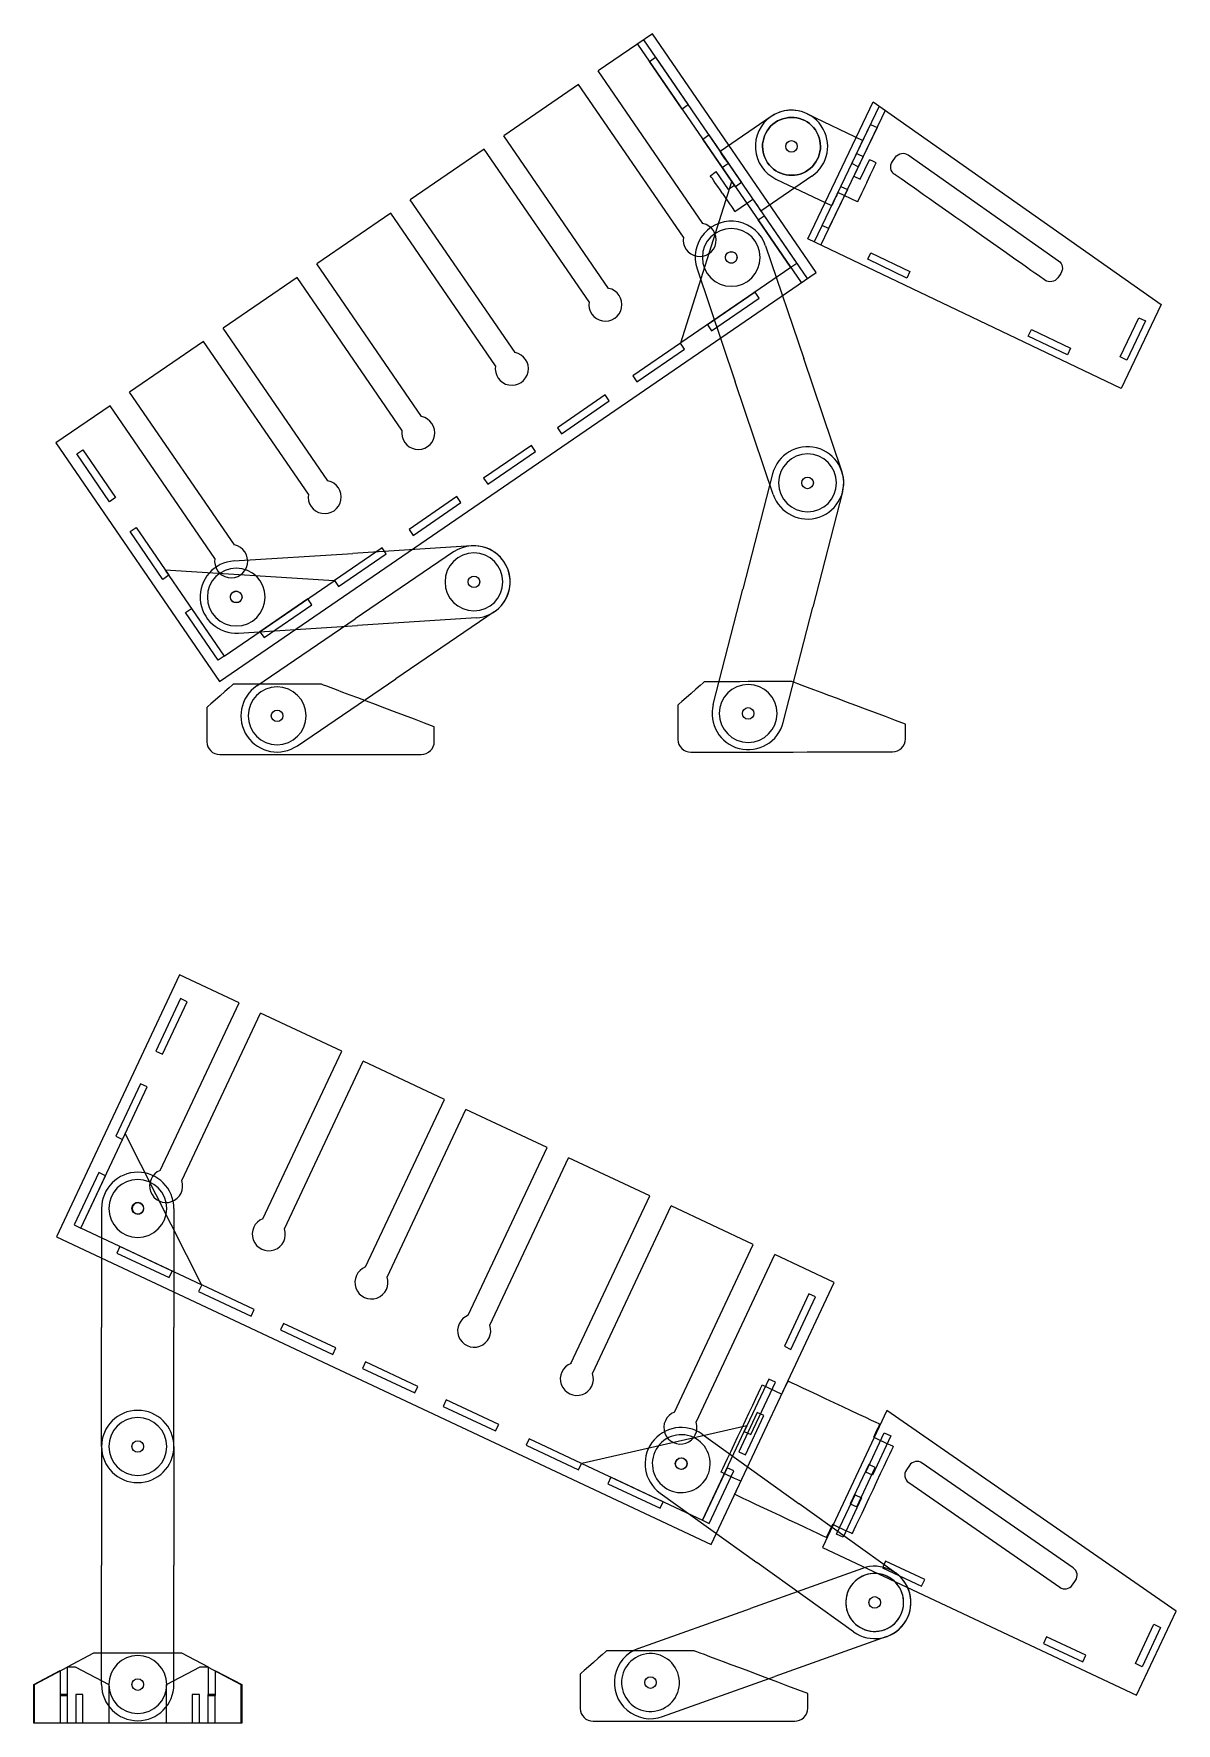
# Model space of a CAD drawing. Header units: centimetres. Extents: x -61 to 115850, y -602 to 46067.
# Drawn here: x 116.7 to 156.2, y -59.7 to -1.3 of the extents above; entities that cross this region are included whole.
import ezdxf

# ---------------------------------------------------------------- set-up
doc = ezdxf.new("R2010")
doc.units = ezdxf.units.CM
doc.header["$MEASUREMENT"] = 0
doc.layers.get('0').update_dxf_attribs({"linetype": 'CONTINUOUS'})
doc.layers.add('CAMADA_1', color=7, linetype='CONTINUOUS')

msp = doc.modelspace()

# ---------------------------------------------------------------- linework, layer by layer
at = {"color": 1}
for centre, start, end in [((139.408, -25.664), 181.11294, 270.43885), ((146.375, -25.651), 270.04274, 0.10726), ((123.128, -25.743), 181.00538, 270.33128), ((130.095, -25.742), 269.93517, 359.9997), ((136.031, -59.158), 181.00538, 270.33128), ((142.997, -59.157), 269.93517, 359.9997)]:
    msp.add_arc(centre, 0.448, start, end, dxfattribs=at)
at = {"layer": 'CAMADA_1', "color": 7}
for p, q in [((138.081, -1.281), (136.208, -2.566)), ((137.566, -1.634), (143.222, -9.881)), ((137.772, -1.493), (143.429, -9.739)), ((143.738, -9.527), (138.081, -1.281)), ((139.827, -7.842), (136.208, -2.566)), ((135.531, -3.03), (132.947, -4.802)), ((139.151, -8.306), (135.531, -3.03)), ((143.425, -4.044), (145.351, -4.966)), ((145.916, -3.784), (143.675, -8.472)), ((146.124, -3.929), (143.9, -8.58)), ((142.178, -4.141), (140.417, -5.349)), ((144.968, -5.767), (145.615, -4.414)), ((145.841, -4.522), (145.194, -5.875)), ((145.615, -4.414), (145.841, -4.522)), ((136.566, -10.079), (132.947, -4.802)), ((132.271, -5.266), (129.714, -7.02)), ((135.89, -10.543), (132.271, -5.266)), ((145.194, -5.875), (144.968, -5.767)), ((145.361, -5.525), (145.038, -6.201)), ((145.263, -6.309), (145.587, -5.632)), ((140.712, -6.663), (140.288, -6.044)), ((140.494, -5.903), (140.918, -6.522)), ((143.593, -6.203), (141.832, -7.411)), ((142.346, -6.3), (144.273, -7.221)), ((145.038, -6.201), (145.263, -6.309)), ((145.194, -5.875), (145.194, -5.875)), ((140.918, -6.522), (140.712, -6.663)), ((143.945, -7.907), (144.592, -6.554)), ((144.817, -6.662), (144.17, -8.015)), ((144.592, -6.554), (144.817, -6.662)), ((129.038, -7.484), (126.481, -9.237)), ((132.657, -12.76), (129.038, -7.484)), ((133.333, -12.296), (129.714, -7.02)), ((144.17, -8.015), (143.945, -7.907)), ((141.99, -8.608), (143.308, -12.506)), ((130.1, -14.514), (126.481, -9.237)), ((123.122, -23.668), (143.738, -9.527)), ((125.805, -9.701), (123.248, -11.455)), ((129.424, -14.978), (125.805, -9.701)), ((139.621, -9.409), (140.939, -13.307)), ((141.629, -10.209), (139.979, -11.34)), ((140.121, -11.546), (141.77, -10.415)), ((141.77, -10.415), (141.629, -10.209)), ((126.867, -16.731), (123.248, -11.455)), ((139.979, -11.34), (140.121, -11.546)), ((140.121, -11.546), (140.121, -11.546)), ((154.243, -12.448), (154.89, -11.095)), ((155.116, -11.203), (154.469, -12.556)), ((154.89, -11.095), (155.116, -11.203)), ((122.572, -11.919), (120.015, -13.673)), ((126.191, -17.195), (122.572, -11.919)), ((139.052, -11.977), (137.402, -13.108)), ((139.052, -11.977), (137.402, -13.108)), ((137.544, -13.314), (139.193, -12.183)), ((137.544, -13.314), (139.193, -12.183)), ((139.193, -12.183), (139.052, -11.977)), ((139.193, -12.183), (139.052, -11.977)), ((144.626, -16.403), (143.308, -12.506)), ((154.469, -12.556), (154.243, -12.448)), ((154.469, -12.556), (154.469, -12.556)), ((137.402, -13.108), (137.544, -13.314)), ((137.402, -13.108), (137.544, -13.314)), ((137.544, -13.314), (137.544, -13.314)), ((137.544, -13.314), (137.544, -13.314)), ((142.257, -17.204), (140.939, -13.307)), ((123.634, -18.949), (120.015, -13.673)), ((136.444, -13.765), (134.795, -14.896)), ((134.936, -15.103), (136.586, -13.971)), ((136.586, -13.971), (136.444, -13.765)), ((119.339, -14.137), (117.465, -15.422)), ((122.958, -19.413), (119.339, -14.137)), ((134.795, -14.896), (134.936, -15.103)), ((134.936, -15.103), (134.936, -15.103)), ((117.465, -15.422), (123.122, -23.668)), ((133.898, -15.512), (132.248, -16.643)), ((132.39, -16.849), (134.039, -15.718)), ((134.039, -15.718), (133.898, -15.512)), ((132.248, -16.643), (132.39, -16.849)), ((132.39, -16.849), (132.39, -16.849)), ((142.231, -16.492), (141.205, -20.476)), ((131.321, -17.279), (129.671, -18.411)), ((129.813, -18.617), (131.462, -17.486)), ((131.462, -17.486), (131.321, -17.279)), ((144.652, -17.116), (143.626, -21.1)), ((129.671, -18.411), (129.813, -18.617)), ((129.813, -18.617), (129.813, -18.617)), ((123.621, -19.501), (127.727, -19.239)), ((128.744, -19.047), (127.094, -20.178)), ((127.236, -20.385), (128.885, -19.253)), ((131.833, -18.977), (127.727, -19.239)), ((131.21, -19.191), (127.808, -21.506)), ((128.885, -19.253), (128.744, -19.047)), ((127.094, -20.178), (127.236, -20.385)), ((127.236, -20.385), (127.236, -20.385)), ((126.167, -20.815), (124.517, -21.946)), ((124.659, -22.152), (126.308, -21.021)), ((126.308, -21.021), (126.167, -20.815)), ((140.178, -24.461), (141.205, -20.476)), ((124.407, -23.821), (127.808, -21.506)), ((131.993, -21.472), (127.886, -21.734)), ((132.616, -21.258), (129.215, -23.573)), ((142.599, -25.084), (143.626, -21.1)), ((123.78, -21.996), (127.886, -21.734)), ((124.517, -21.946), (124.659, -22.152)), ((124.659, -22.152), (124.659, -22.152)), ((125.814, -25.888), (129.215, -23.573)), ((121.073, -40.569), (123.795, -34.778)), ((121.816, -40.918), (124.537, -35.127)), ((124.622, -42.237), (127.343, -36.446)), ((125.364, -42.585), (128.085, -36.795)), ((128.17, -43.904), (130.891, -38.113)), ((128.912, -44.253), (131.633, -38.462)), ((131.718, -45.571), (134.439, -39.78)), ((132.46, -45.92), (135.182, -40.129)), ((135.266, -47.239), (137.987, -41.448)), ((119.045, -41.881), (119.045, -45.995)), ((121.545, -41.881), (121.545, -45.995)), ((136.009, -47.588), (138.73, -41.797)), ((138.845, -48.92), (141.566, -43.13)), ((139.587, -49.269), (142.309, -43.478)), ((119.045, -50.11), (119.045, -45.995)), ((121.545, -50.11), (121.545, -45.995)), ((141.703, -48.933), (141.065, -50.291)), ((141.291, -50.397), (141.929, -49.039)), ((141.929, -49.039), (141.703, -48.933)), ((119.045, -50.11), (119.045, -54.224)), ((121.545, -50.11), (121.545, -54.224)), ((139.804, -49.688), (143.147, -52.086)), ((141.065, -50.291), (141.291, -50.397)), ((141.065, -50.291), (141.065, -50.291)), ((145.555, -50.729), (144.917, -52.086)), ((145.782, -50.835), (145.555, -50.729)), ((145.144, -52.192), (145.782, -50.835)), ((138.347, -51.719), (141.69, -54.118)), ((146.49, -54.485), (143.147, -52.086)), ((144.917, -52.086), (145.144, -52.192)), ((144.917, -52.086), (144.917, -52.086)), ((119.045, -58.338), (119.045, -54.224)), ((121.545, -58.338), (121.545, -54.224)), ((145.033, -56.516), (141.69, -54.118)), ((145.341, -54.323), (141.467, -55.708)), ((137.592, -57.092), (141.467, -55.708)), ((146.182, -56.678), (142.308, -58.062)), ((138.433, -59.447), (142.308, -58.062))]:
    msp.add_line(p, q, dxfattribs=at)
for points in [[(123.795, -34.778), (121.738, -33.812), (117.485, -42.863), (140.112, -53.495), (144.365, -44.445), (142.309, -43.478)], [(127.343, -36.446), (124.537, -35.127)], [(130.891, -38.113), (128.085, -36.795)], [(134.439, -39.78), (131.633, -38.462)], [(137.987, -41.448), (135.182, -40.129)], [(141.566, -43.13), (138.73, -41.797)]]:
    msp.add_lwpolyline(points, dxfattribs=at)
for points in [[(119.571, -43.422), (121.381, -44.273), (121.487, -44.046), (119.677, -43.196), (119.571, -43.422)], [(122.399, -44.751), (124.209, -45.602), (124.315, -45.375), (122.505, -44.525), (122.399, -44.751)], [(125.227, -46.08), (127.037, -46.931), (127.144, -46.704), (125.334, -45.854), (125.227, -46.08)], [(128.056, -47.409), (129.866, -48.26), (129.972, -48.033), (128.162, -47.183), (128.056, -47.409)], [(130.85, -48.722), (132.661, -49.573), (132.767, -49.347), (130.957, -48.496), (130.85, -48.722)], [(133.712, -50.067), (135.522, -50.918), (135.629, -50.692), (133.818, -49.841), (133.712, -50.067)], [(145.68, -51.101), (145.453, -50.994), (146.091, -49.637), (146.318, -49.743), (145.68, -51.101)], [(136.54, -51.396), (138.351, -52.247), (138.457, -52.021), (136.647, -51.17), (136.54, -51.396)], [(144.671, -53.248), (144.445, -53.142), (145.082, -51.784), (145.309, -51.89), (144.671, -53.248)], [(155, -57.72), (154.773, -57.613), (155.411, -56.256), (155.638, -56.362), (155, -57.72)]]:
    msp.add_lwpolyline(points, close=True, dxfattribs=at)
for centre in [(142.886, -5.172), (142.886, -5.172), (142.886, -5.172), (142.886, -5.172), (140.805, -9.009), (143.441, -16.804), (143.441, -16.804), (131.913, -20.225), (131.913, -20.225), (123.701, -20.748), (125.111, -24.855), (125.111, -24.855), (141.389, -24.772), (141.389, -24.772), (120.295, -41.881), (120.295, -50.11), (139.071, -50.701), (139.076, -50.703), (145.762, -55.5), (120.295, -58.338), (138.013, -58.269)]:
    msp.add_circle(centre, 0.2, dxfattribs=at)
for centre, radius, start, end in [((142.886, -5.172), 1.25, 64.44703, 244.44703), ((142.886, -5.172), 1.25, 304.44703, 124.44703), ((139.714, -8.403), 0.572, 170.24312, 78.65093), ((140.805, -9.009), 1.25, 18.68288, 198.68288), ((136.454, -10.64), 0.572, 170.24312, 78.65093), ((133.221, -12.857), 0.572, 170.24312, 78.65093), ((129.988, -15.075), 0.572, 170.24312, 78.65093), ((143.441, -16.804), 1.25, 345.55586, 165.55586), ((126.755, -17.292), 0.572, 170.24312, 78.65093), ((143.441, -16.804), 1.25, 198.68288, 18.68288), ((123.522, -19.51), 0.572, 170.24312, 78.65093), ((131.913, -20.225), 1.25, 304.24132, 124.24132), ((131.913, -20.225), 1.25, 273.64698, 93.64698), ((123.701, -20.748), 1.25, 93.64698, 273.64698), ((125.111, -24.855), 1.25, 124.24132, 304.24132), ((141.389, -24.772), 1.25, 165.55586, 345.55586), ((120.295, -41.881), 1.25, 0, 180), ((121.275, -41.105), 0.572, 110.62671, 19.03452), ((124.823, -42.772), 0.572, 110.62671, 19.03452), ((128.371, -44.439), 0.572, 110.62671, 19.03452), ((131.92, -46.107), 0.572, 110.62671, 19.03452), ((135.468, -47.774), 0.572, 110.62671, 19.03452), ((120.295, -50.11), 1.25, 0, 180), ((139.047, -49.456), 0.572, 110.62671, 19.03452), ((139.076, -50.703), 1.25, 54.34082, 234.34082), ((120.295, -50.11), 1.25, 180, 0), ((145.762, -55.5), 1.25, 289.66385, 109.66385), ((145.762, -55.5), 1.25, 234.34082, 54.34082), ((138.013, -58.269), 1.25, 109.66385, 289.66385), ((120.295, -58.338), 1.25, 180, 0)]:
    msp.add_arc(centre, radius, start, end, dxfattribs=at)
at = {"layer": 'CAMADA_1', "color": 1}
for centre, major_axis in [((142.886, -5.172), (0.825, 0.566)), ((140.805, -9.009), (-0.113, 0.165)), ((120.295, -58.338), (0, 0.2))]:
    msp.add_ellipse(centre, major_axis=major_axis, ratio=1, dxfattribs=at)
at = {"layer": 'CAMADA_1', "color": 1, "extrusion": (0, 0, -1)}
for centre, major_axis in [((142.886, -5.172), (-0.825, -0.566)), ((140.805, -9.009), (-1, 0)), ((143.441, -16.804), (-1, 0)), ((131.913, -20.225), (-1, 0)), ((123.701, -20.748), (-1, 0)), ((125.111, -24.855), (-1, 0)), ((141.389, -24.772), (-1, 0)), ((120.295, -41.881), (-1, 0)), ((120.295, -50.11), (-1, 0)), ((120.295, -50.11), (-1, 0)), ((139.076, -50.703), (-0.583, -0.812)), ((145.762, -55.5), (-0.583, -0.812)), ((145.762, -55.5), (-0.337, 0.942)), ((138.013, -58.269), (-0.337, 0.942)), ((120.295, -58.338), (-1, 0))]:
    msp.add_ellipse(centre, major_axis=major_axis, ratio=1, dxfattribs=at)
at = {"layer": 'CAMADA_1', "color": 7}
for centre, major_axis in [((140.805, -9.009), (-0.113, 0.165)), ((123.694, -20.746), (-0.113, 0.165)), ((120.296, -41.879), (0.085, 0.181)), ((139.076, -50.703), (0.085, 0.181)), ((139.076, -50.703), (0.085, 0.181))]:
    msp.add_ellipse(centre, major_axis=major_axis, ratio=1, dxfattribs=at)
at = {"layer": 'CAMADA_1', "color": 7, "extrusion": (0, 0, -1)}
msp.add_ellipse((120.301, -41.881), major_axis=(0.085, 0.181), ratio=1, dxfattribs=at)
at = {"layer": 'CAMADA_1', "color": 7}
for points, knots in [([(137.977, -2.233), (137.977, -2.233), (137.977, -2.233), (138.183, -2.091), (138.183, -2.091)], [0.2, 0.2, 0.2, 0.2, 0.2, 0.4, 0.4, 0.4, 0.4]), ([(138.183, -2.091), (138.183, -2.091), (138.183, -2.091), (139.314, -3.741), (139.314, -3.741)], [0.4, 0.4, 0.4, 0.4, 0.4, 0.6, 0.6, 0.6, 0.6]), ([(139.314, -3.741), (139.314, -3.741), (139.314, -3.741), (139.108, -3.882), (139.108, -3.882)], [0.6, 0.6, 0.6, 0.6, 0.6, 1, 1, 1, 1]), ([(143.449, -8.364), (143.449, -8.364), (143.449, -8.364), (145.709, -3.638), (145.709, -3.638)], [0.6, 0.6, 0.6, 0.6, 0.6, 1, 1, 1, 1]), ([(139.818, -4.918), (139.818, -4.918), (139.818, -4.918), (140.025, -4.777), (140.025, -4.777)], [0.2, 0.2, 0.2, 0.2, 0.2, 0.4, 0.4, 0.4, 0.4]), ([(140.025, -4.777), (140.025, -4.777), (140.025, -4.777), (141.156, -6.426), (141.156, -6.426)], [0.4, 0.4, 0.4, 0.4, 0.4, 0.6, 0.6, 0.6, 0.6]), ([(145.136, -5.417), (145.136, -5.417), (145.136, -5.417), (145.238, -5.203), (145.351, -4.966)], [0.07692308, 0.07692308, 0.07692308, 0.07692308, 0.07692309, 0.1111587, 0.1111587, 0.1111587, 0.1111587]), ([(140.7, -5.762), (140.7, -5.762), (140.7, -5.762), (140.566, -5.566), (140.417, -5.349)], [0.07692308, 0.07692308, 0.07692308, 0.07692308, 0.07692309, 0.1111587, 0.1111587, 0.1111587, 0.1111587]), ([(146.448, -6.139), (146.448, -6.139), (146.306, -6.039), (146.271, -5.84), (146.372, -5.697)], [0.5555556, 0.5555556, 0.5555556, 0.5555556, 0.5555556, 0.6666667, 0.6666667, 0.6666667, 0.6666667]), ([(146.372, -5.697), (146.372, -5.697), (146.372, -5.697), (146.478, -5.546), (146.478, -5.546)], [0.6666667, 0.6666667, 0.6666667, 0.6666667, 0.6666667, 0.7777778, 0.7777778, 0.7777778, 0.7777778]), ([(146.478, -5.546), (146.478, -5.546), (146.579, -5.403), (146.778, -5.368), (146.921, -5.469)], [0.7777778, 0.7777778, 0.7777778, 0.7777778, 0.7777778, 1, 1, 1, 1]), ([(151.641, -9.794), (151.641, -9.794), (151.641, -9.794), (146.448, -6.139), (146.448, -6.139)], [0.4444444, 0.4444444, 0.4444444, 0.4444444, 0.4444445, 0.5555556, 0.5555556, 0.5555556, 0.5555556]), ([(141.156, -6.426), (141.156, -6.426), (141.156, -6.426), (140.95, -6.567), (140.95, -6.567)], [0.6, 0.6, 0.6, 0.6, 0.6, 1, 1, 1, 1]), ([(141.549, -6.999), (141.549, -6.999), (141.549, -6.999), (141.7, -7.219), (141.832, -7.411)], [0.07692308, 0.07692308, 0.07692308, 0.07692308, 0.07692309, 0.12047301, 0.12047301, 0.12047301, 0.12047301]), ([(144.489, -6.77), (144.489, -6.77), (144.489, -6.77), (144.373, -7.011), (144.273, -7.221)], [0.07692308, 0.07692308, 0.07692308, 0.07692308, 0.07692309, 0.12047301, 0.12047301, 0.12047301, 0.12047301]), ([(141.735, -7.712), (141.735, -7.712), (141.735, -7.712), (141.941, -7.571), (141.941, -7.571)], [0.2, 0.2, 0.2, 0.2, 0.2, 0.4, 0.4, 0.4, 0.4]), ([(141.941, -7.571), (141.941, -7.571), (141.941, -7.571), (143.072, -9.22), (143.072, -9.22)], [0.4, 0.4, 0.4, 0.4, 0.4, 0.6, 0.6, 0.6, 0.6]), ([(154.276, -13.54), (154.276, -13.54), (154.276, -13.54), (143.449, -8.364), (143.449, -8.364)], [0.4, 0.4, 0.4, 0.4, 0.4, 0.6, 0.6, 0.6, 0.6]), ([(143.072, -9.22), (143.072, -9.22), (143.072, -9.22), (142.866, -9.361), (142.866, -9.361)], [0.6, 0.6, 0.6, 0.6, 0.6, 1, 1, 1, 1]), ([(146.872, -9.723), (146.872, -9.723), (146.872, -9.723), (145.519, -9.076), (145.519, -9.076)], [0.6, 0.6, 0.6, 0.6, 0.6, 1, 1, 1, 1]), ([(145.627, -8.851), (145.627, -8.851), (145.627, -8.851), (146.98, -9.498), (146.98, -9.498)], [0.2, 0.2, 0.2, 0.2, 0.2, 0.4, 0.4, 0.4, 0.4]), ([(152.113, -9.123), (152.113, -9.123), (152.256, -9.224), (152.291, -9.423), (152.19, -9.566)], [0.1111111, 0.1111111, 0.1111111, 0.1111111, 0.1111111, 0.2222222, 0.2222222, 0.2222222, 0.2222222]), ([(146.98, -9.498), (146.98, -9.498), (146.98, -9.498), (146.872, -9.723), (146.872, -9.723)], [0.4, 0.4, 0.4, 0.4, 0.4, 0.6, 0.6, 0.6, 0.6]), ([(152.084, -9.717), (152.084, -9.717), (151.983, -9.86), (151.784, -9.895), (151.641, -9.794)], [0.3333333, 0.3333333, 0.3333333, 0.3333333, 0.3333333, 0.4444444, 0.4444444, 0.4444444, 0.4444444]), ([(152.19, -9.566), (152.19, -9.566), (152.19, -9.566), (152.084, -9.717), (152.084, -9.717)], [0.2222222, 0.2222222, 0.2222222, 0.2222222, 0.2222222, 0.3333333, 0.3333333, 0.3333333, 0.3333333]), ([(155.662, -10.64), (155.662, -10.64), (155.662, -10.64), (154.276, -13.54), (154.276, -13.54)], [0.2, 0.2, 0.2, 0.2, 0.2, 0.4, 0.4, 0.4, 0.4]), ([(151.176, -11.504), (151.176, -11.504), (151.176, -11.504), (152.53, -12.151), (152.53, -12.151)], [0.2, 0.2, 0.2, 0.2, 0.2, 0.4, 0.4, 0.4, 0.4]), ([(152.422, -12.377), (152.422, -12.377), (152.422, -12.377), (151.069, -11.73), (151.069, -11.73)], [0.6, 0.6, 0.6, 0.6, 0.6, 1, 1, 1, 1]), ([(152.53, -12.151), (152.53, -12.151), (152.53, -12.151), (152.422, -12.377), (152.422, -12.377)], [0.4, 0.4, 0.4, 0.4, 0.4, 0.6, 0.6, 0.6, 0.6]), ([(118.189, -15.804), (118.189, -15.804), (118.189, -15.804), (118.395, -15.663), (118.395, -15.663)], [0.2, 0.2, 0.2, 0.2, 0.2, 0.4, 0.4, 0.4, 0.4]), ([(118.395, -15.663), (118.395, -15.663), (118.395, -15.663), (119.527, -17.312), (119.527, -17.312)], [0.4, 0.4, 0.4, 0.4, 0.4, 0.6, 0.6, 0.6, 0.6]), ([(119.527, -17.312), (119.527, -17.312), (119.527, -17.312), (119.32, -17.453), (119.32, -17.453)], [0.6, 0.6, 0.6, 0.6, 0.6, 1, 1, 1, 1]), ([(120.031, -18.489), (120.031, -18.489), (120.031, -18.489), (120.237, -18.348), (120.237, -18.348)], [0.2, 0.2, 0.2, 0.2, 0.2, 0.4, 0.4, 0.4, 0.4]), ([(120.237, -18.348), (120.237, -18.348), (120.237, -18.348), (121.368, -19.997), (121.368, -19.997)], [0.4, 0.4, 0.4, 0.4, 0.4, 0.6, 0.6, 0.6, 0.6]), ([(121.368, -19.997), (121.368, -19.997), (121.368, -19.997), (121.162, -20.139), (121.162, -20.139)], [0.6, 0.6, 0.6, 0.6, 0.6, 1, 1, 1, 1]), ([(121.947, -21.283), (121.947, -21.283), (121.947, -21.283), (122.154, -21.142), (122.154, -21.142)], [0.2, 0.2, 0.2, 0.2, 0.2, 0.4, 0.4, 0.4, 0.4]), ([(122.154, -21.142), (122.154, -21.142), (122.154, -21.142), (123.285, -22.791), (123.285, -22.791)], [0.4, 0.4, 0.4, 0.4, 0.4, 0.6, 0.6, 0.6, 0.6]), ([(123.285, -22.791), (123.285, -22.791), (123.285, -22.791), (123.079, -22.933), (123.079, -22.933)], [0.6, 0.6, 0.6, 0.6, 0.6, 1, 1, 1, 1]), ([(120.924, -36.44), (120.924, -36.44), (121.775, -34.63), (121.775, -34.63), (121.775, -34.63), (121.775, -34.63), (122.001, -34.737), (122.001, -34.737), (122.001, -34.737), (122.001, -34.737), (121.15, -36.547), (121.15, -36.547), (121.15, -36.547), (121.15, -36.547), (120.924, -36.44), (120.924, -36.44)], [0, 0, 0, 0, 0.2, 0.2, 0.2, 0.2, 0.4, 0.4, 0.4, 0.4, 0.6, 0.6, 0.6, 0.6, 1, 1, 1, 1]), ([(119.539, -39.387), (119.539, -39.387), (120.39, -37.577), (120.39, -37.577), (120.39, -37.577), (120.39, -37.577), (120.616, -37.683), (120.616, -37.683), (120.616, -37.683), (120.616, -37.683), (119.766, -39.494), (119.766, -39.494), (119.766, -39.494), (119.766, -39.494), (119.539, -39.387), (119.539, -39.387)], [0, 0, 0, 0, 0.2, 0.2, 0.2, 0.2, 0.4, 0.4, 0.4, 0.4, 0.6, 0.6, 0.6, 0.6, 1, 1, 1, 1]), ([(118.325, -42.56), (118.325, -42.56), (122.495, -44.52), (122.495, -44.52), (122.495, -44.52), (122.495, -44.52), (119.858, -39.298), (119.858, -39.298), (119.858, -39.298), (119.858, -39.298), (118.325, -42.56), (118.325, -42.56)], [0, 0, 0, 0, 0.25, 0.25, 0.25, 0.25, 0.5, 0.5, 0.5, 0.5, 1, 1, 1, 1]), ([(118.098, -42.454), (118.098, -42.454), (118.949, -40.644), (118.949, -40.644), (118.949, -40.644), (118.949, -40.644), (119.175, -40.75), (119.175, -40.75), (119.175, -40.75), (119.175, -40.75), (118.325, -42.56), (118.325, -42.56), (118.325, -42.56), (118.325, -42.56), (118.098, -42.454), (118.098, -42.454)], [0, 0, 0, 0, 0.2, 0.2, 0.2, 0.2, 0.4, 0.4, 0.4, 0.4, 0.6, 0.6, 0.6, 0.6, 1, 1, 1, 1]), ([(142.64, -46.646), (142.64, -46.646), (143.49, -44.836), (143.49, -44.836), (143.49, -44.836), (143.49, -44.836), (143.717, -44.942), (143.717, -44.942), (143.717, -44.942), (143.717, -44.942), (142.866, -46.752), (142.866, -46.752), (142.866, -46.752), (142.866, -46.752), (142.64, -46.646), (142.64, -46.646)], [0, 0, 0, 0, 0.2, 0.2, 0.2, 0.2, 0.4, 0.4, 0.4, 0.4, 0.6, 0.6, 0.6, 0.6, 1, 1, 1, 1]), ([(141.255, -49.593), (141.255, -49.593), (142.106, -47.783), (142.106, -47.783), (142.106, -47.783), (142.106, -47.783), (142.332, -47.889), (142.332, -47.889), (142.332, -47.889), (142.332, -47.889), (141.481, -49.699), (141.481, -49.699), (141.481, -49.699), (141.481, -49.699), (141.255, -49.593), (141.255, -49.593)], [0, 0, 0, 0, 0.2, 0.2, 0.2, 0.2, 0.4, 0.4, 0.4, 0.4, 0.6, 0.6, 0.6, 0.6, 1, 1, 1, 1]), ([(142.554, -48.298), (142.554, -48.298), (142.554, -48.298), (142.767, -47.845), (142.767, -47.845)], [0.07692308, 0.07692308, 0.07692308, 0.07692308, 0.07692309, 0.15384615, 0.15384615, 0.15384615, 0.15384615]), ([(142.767, -47.845), (142.767, -47.845), (142.767, -47.845), (145.934, -49.334), (145.934, -49.334)], [0.15384615, 0.15384615, 0.15384615, 0.15384615, 0.15384616, 0.23076923, 0.23076923, 0.23076923, 0.23076923]), ([(140.457, -50.996), (140.457, -50.996), (140.457, -50.996), (141.875, -47.979), (141.875, -47.979)], [0.8461538, 0.8461538, 0.8461538, 0.8461538, 0.8461539, 1, 1, 1, 1]), ([(146.18, -48.86), (146.18, -48.86), (156.18, -55.796), (156.18, -55.796), (156.18, -55.796), (156.18, -55.796), (154.813, -58.705), (154.813, -58.705), (154.813, -58.705), (154.813, -58.705), (143.952, -53.601), (143.952, -53.601), (143.952, -53.601), (143.952, -53.601), (146.18, -48.86), (146.18, -48.86)], [0, 0, 0, 0, 0.2, 0.2, 0.2, 0.2, 0.4, 0.4, 0.4, 0.4, 0.6, 0.6, 0.6, 0.6, 1, 1, 1, 1]), ([(139.814, -52.659), (139.814, -52.659), (135.644, -50.699), (135.644, -50.699), (135.644, -50.699), (135.644, -50.699), (141.348, -49.396), (141.348, -49.396), (141.348, -49.396), (141.348, -49.396), (139.814, -52.659), (139.814, -52.659)], [0, 0, 0, 0, 0.25, 0.25, 0.25, 0.25, 0.5, 0.5, 0.5, 0.5, 1, 1, 1, 1]), ([(145.934, -49.334), (145.934, -49.334), (145.934, -49.334), (145.722, -49.786), (145.722, -49.786)], [0.23076923, 0.23076923, 0.23076923, 0.23076923, 0.23076924, 0.30769231, 0.30769231, 0.30769231, 0.30769231]), ([(146.401, -50.105), (146.401, -50.105), (146.401, -50.105), (144.983, -53.123), (144.983, -53.123)], [0.38461538, 0.38461538, 0.38461538, 0.38461538, 0.38461539, 0.46153846, 0.46153846, 0.46153846, 0.46153846]), ([(145.722, -49.786), (145.722, -49.786), (145.722, -49.786), (146.401, -50.105), (146.401, -50.105)], [0.30769231, 0.30769231, 0.30769231, 0.30769231, 0.30769232, 0.38461538, 0.38461538, 0.38461538, 0.38461538]), ([(147.404, -50.683), (147.404, -50.683), (152.621, -54.303), (152.621, -54.303), (152.621, -54.303), (152.765, -54.402), (152.801, -54.601), (152.701, -54.745), (152.701, -54.745), (152.701, -54.745), (152.595, -54.897), (152.595, -54.897), (152.595, -54.897), (152.496, -55.04), (152.297, -55.076), (152.154, -54.977), (152.154, -54.977), (152.154, -54.977), (146.936, -51.357), (146.936, -51.357), (146.936, -51.357), (146.793, -51.257), (146.757, -51.058), (146.856, -50.915), (146.856, -50.915), (146.856, -50.915), (146.962, -50.763), (146.962, -50.763), (146.962, -50.763), (147.062, -50.619), (147.26, -50.583), (147.404, -50.683)], [0, 0, 0, 0, 0.111111, 0.111111, 0.111111, 0.111111, 0.222222, 0.222222, 0.222222, 0.222222, 0.333333, 0.333333, 0.333333, 0.333333, 0.444444, 0.444444, 0.444444, 0.444444, 0.555556, 0.555556, 0.555556, 0.555556, 0.666667, 0.666667, 0.666667, 0.666667, 0.777778, 0.777778, 0.777778, 0.777778, 1, 1, 1, 1]), ([(139.814, -52.66), (139.814, -52.66), (140.665, -50.849), (140.665, -50.849), (140.665, -50.849), (140.665, -50.849), (140.891, -50.956), (140.891, -50.956), (140.891, -50.956), (140.891, -50.956), (140.04, -52.766), (140.04, -52.766), (140.04, -52.766), (140.04, -52.766), (139.814, -52.66), (139.814, -52.66)], [0, 0, 0, 0, 0.2, 0.2, 0.2, 0.2, 0.4, 0.4, 0.4, 0.4, 0.6, 0.6, 0.6, 0.6, 1, 1, 1, 1]), ([(141.136, -51.315), (141.136, -51.315), (141.136, -51.315), (140.457, -50.996), (140.457, -50.996)], [0.76923077, 0.76923077, 0.76923077, 0.76923077, 0.76923078, 0.84615385, 0.84615385, 0.84615385, 0.84615385]), ([(140.924, -51.768), (140.924, -51.768), (140.924, -51.768), (141.136, -51.315), (141.136, -51.315)], [0.69230769, 0.69230769, 0.69230769, 0.69230769, 0.6923077, 0.76923077, 0.76923077, 0.76923077, 0.76923077]), ([(144.091, -53.256), (144.091, -53.256), (144.091, -53.256), (140.924, -51.768), (140.924, -51.768)], [0.61538462, 0.61538462, 0.61538462, 0.61538462, 0.61538463, 0.69230769, 0.69230769, 0.69230769, 0.69230769]), ([(144.304, -52.804), (144.304, -52.804), (144.304, -52.804), (144.091, -53.256), (144.091, -53.256)], [0.53846154, 0.53846154, 0.53846154, 0.53846154, 0.53846155, 0.61538462, 0.61538462, 0.61538462, 0.61538462]), ([(144.983, -53.123), (144.983, -53.123), (144.983, -53.123), (144.304, -52.804), (144.304, -52.804)], [0.46153846, 0.46153846, 0.46153846, 0.46153846, 0.46153847, 0.53846154, 0.53846154, 0.53846154, 0.53846154]), ([(146.026, -54.3), (146.026, -54.3), (146.133, -54.074), (146.133, -54.074), (146.133, -54.074), (146.133, -54.074), (147.49, -54.711), (147.49, -54.711), (147.49, -54.711), (147.49, -54.711), (147.384, -54.938), (147.384, -54.938), (147.384, -54.938), (147.384, -54.938), (146.026, -54.3), (146.026, -54.3)], [0, 0, 0, 0, 0.2, 0.2, 0.2, 0.2, 0.4, 0.4, 0.4, 0.4, 0.6, 0.6, 0.6, 0.6, 1, 1, 1, 1]), ([(151.594, -56.916), (151.594, -56.916), (151.7, -56.69), (151.7, -56.69), (151.7, -56.69), (151.7, -56.69), (153.058, -57.328), (153.058, -57.328), (153.058, -57.328), (153.058, -57.328), (152.951, -57.554), (152.951, -57.554), (152.951, -57.554), (152.951, -57.554), (151.594, -56.916), (151.594, -56.916)], [0, 0, 0, 0, 0.2, 0.2, 0.2, 0.2, 0.4, 0.4, 0.4, 0.4, 0.6, 0.6, 0.6, 0.6, 1, 1, 1, 1]), ([(116.724, -59.67), (116.724, -59.67), (117.613, -59.67), (117.613, -59.67), (117.613, -59.67), (117.613, -59.67), (117.613, -58.677), (117.613, -58.677), (117.613, -58.677), (117.613, -58.677), (117.863, -58.677), (117.863, -58.677), (117.863, -58.677), (117.863, -58.677), (117.863, -59.67), (117.863, -59.67), (117.863, -59.67), (117.863, -59.67), (118.153, -59.67), (118.153, -59.67), (118.153, -59.67), (118.153, -59.67), (118.153, -58.677), (118.153, -58.677), (118.153, -58.677), (118.153, -58.677), (118.403, -58.677), (118.403, -58.677), (118.403, -58.677), (118.403, -58.677), (118.403, -59.67), (118.403, -59.67), (118.403, -59.67), (118.403, -59.67), (119.291, -59.67), (119.291, -59.67), (119.291, -59.67), (119.291, -59.67), (119.291, -58.334), (119.291, -58.334), (119.291, -58.334), (119.291, -58.334), (118.133, -57.723), (118.133, -57.723), (118.133, -57.723), (118.133, -57.723), (117.883, -57.723), (117.883, -57.723), (117.883, -57.723), (117.883, -57.723), (116.724, -58.334), (116.724, -58.334), (116.724, -58.334), (116.724, -58.334), (116.724, -59.67), (116.724, -59.67)], [0, 0, 0, 0, 0.066667, 0.066667, 0.066667, 0.066667, 0.133333, 0.133333, 0.133333, 0.133333, 0.2, 0.2, 0.2, 0.2, 0.266667, 0.266667, 0.266667, 0.266667, 0.333333, 0.333333, 0.333333, 0.333333, 0.4, 0.4, 0.4, 0.4, 0.466667, 0.466667, 0.466667, 0.466667, 0.533333, 0.533333, 0.533333, 0.533333, 0.6, 0.6, 0.6, 0.6, 0.666667, 0.666667, 0.666667, 0.666667, 0.733333, 0.733333, 0.733333, 0.733333, 0.8, 0.8, 0.8, 0.8, 0.866667, 0.866667, 0.866667, 0.866667, 1, 1, 1, 1]), ([(121.291, -59.671), (121.291, -59.671), (122.18, -59.671), (122.18, -59.671), (122.18, -59.671), (122.18, -59.671), (122.18, -58.677), (122.18, -58.677), (122.18, -58.677), (122.18, -58.677), (122.43, -58.677), (122.43, -58.677), (122.43, -58.677), (122.43, -58.677), (122.43, -59.671), (122.43, -59.671), (122.43, -59.671), (122.43, -59.671), (122.72, -59.671), (122.72, -59.671), (122.72, -59.671), (122.72, -59.671), (122.72, -58.677), (122.72, -58.677), (122.72, -58.677), (122.72, -58.677), (122.97, -58.677), (122.97, -58.677), (122.97, -58.677), (122.97, -58.677), (122.97, -59.671), (122.97, -59.671), (122.97, -59.671), (122.97, -59.671), (123.858, -59.671), (123.858, -59.671), (123.858, -59.671), (123.858, -59.671), (123.858, -58.334), (123.858, -58.334), (123.858, -58.334), (123.858, -58.334), (122.7, -57.723), (122.7, -57.723), (122.7, -57.723), (122.7, -57.723), (122.45, -57.723), (122.45, -57.723), (122.45, -57.723), (122.45, -57.723), (121.291, -58.334), (121.291, -58.334), (121.291, -58.334), (121.291, -58.334), (121.291, -59.671), (121.291, -59.671)], [0, 0, 0, 0, 0.066667, 0.066667, 0.066667, 0.066667, 0.133333, 0.133333, 0.133333, 0.133333, 0.2, 0.2, 0.2, 0.2, 0.266667, 0.266667, 0.266667, 0.266667, 0.333333, 0.333333, 0.333333, 0.333333, 0.4, 0.4, 0.4, 0.4, 0.466667, 0.466667, 0.466667, 0.466667, 0.533333, 0.533333, 0.533333, 0.533333, 0.6, 0.6, 0.6, 0.6, 0.666667, 0.666667, 0.666667, 0.666667, 0.733333, 0.733333, 0.733333, 0.733333, 0.8, 0.8, 0.8, 0.8, 0.866667, 0.866667, 0.866667, 0.866667, 1, 1, 1, 1])]:
    msp.add_open_spline(points, degree=3, knots=knots, dxfattribs=at)
for points in [[(139.108, -3.882), (139.108, -3.882), (137.977, -2.233), (137.977, -2.233)], [(145.709, -3.638), (145.709, -3.638), (155.662, -10.64), (155.662, -10.64)], [(140.95, -6.567), (140.95, -6.567), (139.818, -4.918), (139.818, -4.918)], [(140.494, -5.903), (140.608, -5.825), (140.7, -5.762), (140.7, -5.762)], [(145.361, -5.525), (145.237, -5.465), (145.136, -5.417), (145.136, -5.417)], [(145.489, -6.417), (145.677, -6.024), (145.812, -5.74), (145.812, -5.74)], [(145.812, -5.74), (145.812, -5.74), (145.711, -5.692), (145.587, -5.632)], [(146.921, -5.469), (146.921, -5.469), (152.113, -9.123), (152.113, -9.123)], [(140.082, -6.186), (140.082, -6.186), (140.174, -6.122), (140.288, -6.044)], [(140.506, -6.804), (140.26, -6.445), (140.082, -6.186), (140.082, -6.186)], [(145.489, -6.417), (145.301, -6.81), (145.165, -7.093), (145.165, -7.093)], [(140.506, -6.804), (140.752, -7.164), (140.93, -7.423), (140.93, -7.423)], [(140.93, -7.423), (140.93, -7.423), (141.549, -6.999), (141.549, -6.999)], [(145.165, -7.093), (145.165, -7.093), (144.489, -6.77), (144.489, -6.77)], [(142.866, -9.361), (142.866, -9.361), (141.735, -7.712), (141.735, -7.712)], [(151.069, -11.73), (151.069, -11.73), (151.176, -11.504), (151.176, -11.504)], [(119.32, -17.453), (119.32, -17.453), (118.189, -15.804), (118.189, -15.804)], [(121.162, -20.139), (121.162, -20.139), (120.031, -18.489), (120.031, -18.489)], [(123.079, -22.933), (123.079, -22.933), (121.947, -21.283), (121.947, -21.283)], [(141.875, -47.979), (141.875, -47.979), (142.554, -48.298), (142.554, -48.298)]]:
    msp.add_open_spline(points, degree=3, dxfattribs=at)
at = {"layer": 'CAMADA_1', "color": 1}
for points, knots in [([(139.066, -11.967), (139.066, -11.967), (139.066, -11.967), (140.827, -6.388), (140.827, -6.388)], [0.25, 0.25, 0.25, 0.25, 0.25, 0.5, 0.5, 0.5, 0.5]), ([(140.827, -6.388), (140.827, -6.388), (140.827, -6.388), (142.866, -9.36), (142.866, -9.36)], [0.5, 0.5, 0.5, 0.5, 0.5, 1, 1, 1, 1]), ([(127.085, -20.185), (127.085, -20.185), (127.085, -20.185), (121.246, -19.819), (121.246, -19.819)], [0.25, 0.25, 0.25, 0.25, 0.25, 0.5, 0.5, 0.5, 0.5]), ([(121.246, -19.819), (121.246, -19.819), (121.246, -19.819), (123.285, -22.791), (123.285, -22.791)], [0.5, 0.5, 0.5, 0.5, 0.5, 1, 1, 1, 1]), ([(123.596, -23.757), (123.596, -23.757), (123.596, -23.757), (122.681, -24.566), (122.681, -24.566)], [0.53333333, 0.53333333, 0.53333333, 0.53333333, 0.53333334, 0.6, 0.6, 0.6, 0.6]), ([(126.619, -23.755), (126.619, -23.755), (126.619, -23.755), (123.596, -23.757), (123.596, -23.757)], [0.46666667, 0.46666667, 0.46666667, 0.46666667, 0.46666668, 0.53333333, 0.53333333, 0.53333333, 0.53333333]), ([(139.872, -23.677), (139.872, -23.677), (139.872, -23.677), (138.958, -24.489), (138.958, -24.489)], [0.53333333, 0.53333333, 0.53333333, 0.53333333, 0.53333334, 0.6, 0.6, 0.6, 0.6]), ([(142.895, -23.67), (142.895, -23.67), (142.895, -23.67), (139.872, -23.677), (139.872, -23.677)], [0.46666667, 0.46666667, 0.46666667, 0.46666667, 0.46666668, 0.53333333, 0.53333333, 0.53333333, 0.53333333]), ([(138.958, -24.489), (138.958, -24.489), (138.958, -24.489), (138.959, -25.032), (138.961, -25.673)], [0.86666667, 0.86666667, 0.86666667, 0.86666667, 0.86666668, 0.93628407, 0.93628407, 0.93628407, 0.93628407]), ([(122.681, -24.566), (122.681, -24.566), (122.681, -24.566), (122.681, -25.11), (122.681, -25.751)], [0.86666667, 0.86666667, 0.86666667, 0.86666667, 0.86666668, 0.93628407, 0.93628407, 0.93628407, 0.93628407]), ([(136.498, -57.171), (136.498, -57.171), (136.498, -57.171), (135.583, -57.981), (135.583, -57.981)], [0.53333333, 0.53333333, 0.53333333, 0.53333333, 0.53333334, 0.6, 0.6, 0.6, 0.6]), ([(139.521, -57.17), (139.521, -57.17), (139.521, -57.17), (136.498, -57.171), (136.498, -57.171)], [0.46666667, 0.46666667, 0.46666667, 0.46666667, 0.46666668, 0.53333333, 0.53333333, 0.53333333, 0.53333333]), ([(116.703, -59.674), (116.703, -59.674), (123.888, -59.674), (123.888, -59.674), (123.888, -59.674), (123.888, -59.674), (123.888, -58.338), (123.888, -58.338), (123.888, -58.338), (123.888, -58.338), (122.984, -57.861), (122.984, -57.861), (122.984, -57.861), (122.984, -57.861), (122.984, -58.721), (122.984, -58.721), (122.984, -58.721), (122.984, -58.721), (122.734, -58.721), (122.734, -58.721), (122.734, -58.721), (122.734, -58.721), (122.734, -57.729), (122.734, -57.729), (122.734, -57.729), (122.734, -57.729), (121.803, -57.239), (121.803, -57.239), (121.803, -57.239), (121.803, -57.239), (118.781, -57.24), (118.781, -57.24), (118.781, -57.24), (118.781, -57.24), (117.865, -57.724), (117.865, -57.724), (117.865, -57.724), (117.865, -57.724), (117.865, -58.719), (117.865, -58.719), (117.865, -58.719), (117.865, -58.719), (117.615, -58.719), (117.615, -58.719), (117.615, -58.719), (117.615, -58.719), (117.615, -57.856), (117.615, -57.856), (117.615, -57.856), (117.615, -57.856), (116.703, -58.338), (116.703, -58.338), (116.703, -58.338), (116.703, -58.338), (116.703, -59.674), (116.703, -59.674)], [0, 0, 0, 0, 0.066667, 0.066667, 0.066667, 0.066667, 0.133333, 0.133333, 0.133333, 0.133333, 0.2, 0.2, 0.2, 0.2, 0.266667, 0.266667, 0.266667, 0.266667, 0.333333, 0.333333, 0.333333, 0.333333, 0.4, 0.4, 0.4, 0.4, 0.466667, 0.466667, 0.466667, 0.466667, 0.533333, 0.533333, 0.533333, 0.533333, 0.6, 0.6, 0.6, 0.6, 0.666667, 0.666667, 0.666667, 0.666667, 0.733333, 0.733333, 0.733333, 0.733333, 0.8, 0.8, 0.8, 0.8, 0.866667, 0.866667, 0.866667, 0.866667, 1, 1, 1, 1]), ([(135.583, -57.981), (135.583, -57.981), (135.583, -57.981), (135.583, -58.524), (135.583, -59.166)], [0.86666667, 0.86666667, 0.86666667, 0.86666667, 0.86666668, 0.93628407, 0.93628407, 0.93628407, 0.93628407])]:
    msp.add_open_spline(points, degree=3, knots=knots, dxfattribs=at)
at = {"layer": 'CAMADA_1', "color": 3}
msp.add_open_spline([(145.519, -9.076), (145.519, -9.076), (145.627, -8.851), (145.627, -8.851)], degree=3, dxfattribs=at)
at = {"layer": 'CAMADA_1', "color": 1}
for points in [[(142.866, -9.36), (142.866, -9.36), (139.066, -11.967), (139.066, -11.967)], [(123.285, -22.791), (123.285, -22.791), (127.085, -20.185), (127.085, -20.185)], [(130.543, -25.234), (128.733, -24.551), (126.619, -23.755), (126.619, -23.755)], [(146.822, -25.141), (145.01, -24.462), (142.895, -23.67), (142.895, -23.67)], [(130.543, -25.742), (130.543, -25.562), (130.543, -25.374), (130.543, -25.234)], [(146.823, -25.65), (146.823, -25.469), (146.822, -25.282), (146.822, -25.141)], [(123.131, -26.191), (124.548, -26.191), (127.556, -26.191), (130.094, -26.191)], [(139.412, -26.112), (140.828, -26.11), (143.837, -26.104), (146.375, -26.099)], [(143.445, -58.648), (141.635, -57.966), (139.521, -57.17), (139.521, -57.17)], [(143.445, -59.157), (143.445, -58.976), (143.445, -58.789), (143.445, -58.648)], [(136.033, -59.605), (137.45, -59.605), (140.459, -59.605), (142.996, -59.605)]]:
    msp.add_open_spline(points, degree=3, dxfattribs=at)

doc.saveas('drawing.dxf')
